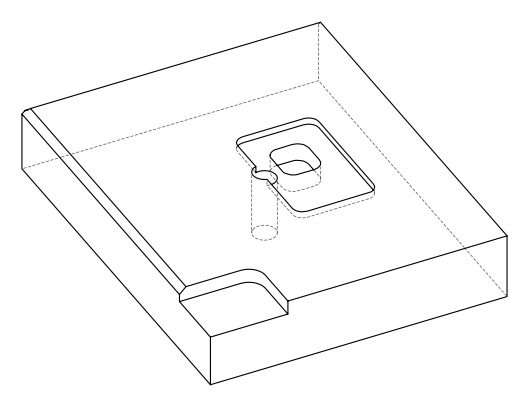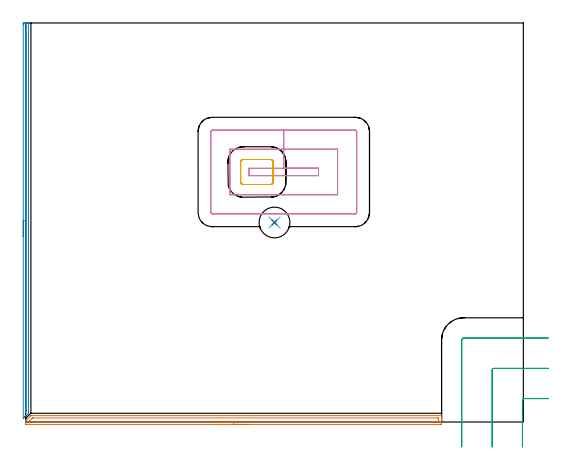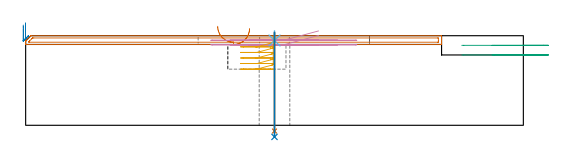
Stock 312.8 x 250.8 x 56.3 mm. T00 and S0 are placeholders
(PLAN: 8 operations, 5 tool changes, 14 min)
(1 AREA_MILL | FG_CHAMFER_SURFACE | UGT0205_001 | 4.36 min | 4010 mm3)
(2 AREA_MILL_1 | FG_CHAMFER_SURFACE_1 | UGT0205_001 | 4.1 min | 1343 mm3)
(3 MILL_CORNER_NOTCH_RECTANGULAR | CORNER_NOTCH_RECTANGULAR | UGT0201_109 | Follow Part, ap 6.35, ae 75% | 1.14 min | 40182 mm3)
(4 MILL_RECTANGULAR_POCKET | POCKET_RECTANGULAR_STRAIGHT | UGT0201_010 | Follow Part, ap 4, ae 75% | 2.59 min | 41791 mm3)
(5 MILL_RECTANGULAR_POCKET_1 | POCKET_RECTANGULAR_STRAIGHT_1 | UGT0201_010 | Follow Part, ap 4, ae 75% | 1.22 min | 16475 mm3)
(6 SPOT_DRILL | STEP1HOLE | NXT0321_9005460120000 | 0.05 min | 38 mm3)
(7 DRILL_THROUGH_HOLE_INTO_CENTER | STEP1HOLE | NXT0301_087 | 0.25 min | 5433 mm3)
(8 DRILL_TO_ENLARGE_THROUGH_HOLE | STEP1HOLE | UGT0301_260 | 0.26 min | 9864 mm3)
(TOOL UGT0205_001 | Chamfer Mill 20 x 3 x 45 deg. | D20 FL50 Z2)
(TOOL UGT0201_109 | End Mill 25.4 mm | D25.4 FL25 Z2)
(TOOL UGT0201_010 | End Mill 16 mm | D16 FL22 Z2)
(TOOL NXT0321_9005460120000 | NC Spot Drill, 142deg, 12mm, Carbide, Uncoated | D12 PA142 FL30 Z2)
(TOOL NXT0301_087 | Carbide Drill 11.6mm [860.1-1160-058A1-MM 2214] | D11.6 PA140 FL72 Z2)
(TOOL UGT0301_260 | Twist Drill 19.3 mm | D19.3 PA118 FL140 Z2)
(OP 1 AREA_MILL)
G17 G21 G94 G90
T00 M6
G54
G17 G0 G90 X140.7 Y-1.5 S1061 M3
G43 Z66.3 H0
Z60.8
G94 G1 X140.662 Z59.928 F250.
X140.548 Z59.064
X140.359 Z58.212
X140.097 Z57.38
X139.763 Z56.574
X139.36 Z55.8
X138.892 Z55.064
X138.36 Z54.372
X137.771 Z53.729
X137.128 Z53.14
X136.436 Z52.608
X135.7 Z52.14
X134.926 Z51.737
X134.12 Z51.403
X133.288 Z51.141
X132.436 Z50.952
X131.572 Z50.838
X130.7 Z50.8
X0.447 Y-1.499 Z50.801
X0.18 Y-1.496 Z50.804
X0.002 Y-1.491 Z50.805
X0. Y-1.324 Z50.972
Y-0.968 Z51.327
Y-0.254 Z52.045
Y0.363 Z52.662
Y0.45 Z52.75
X0.01 Y0.708 Z53.004
X0.255 Y0.956 Z53.254
X3.211 Y3.912 Z56.209
X3.295 Y3.994 Z56.294
X3.302 Y3.997 Z56.297
X3.309 Y4. Z56.3
X261.225
X261.39 Y4.004 Z56.295
X261.392 Y3.966 Z56.257
X261.4 Y3.572 Z55.872
Y3.295 Z55.594
Y2.581 Z54.876
Y1.337 Z53.634
Y-0.081 Z52.215
Y-0.703 Z51.593
X261.398 Y-0.968 Z51.328
X261.392 Y-1.491 Z50.805
X261.303 Y-1.494 Z50.803
X260.773 Y-1.5 Z50.8
X130.7
Y-0.086 Z52.214
X2.42
X2.01 Y-0.081 Z52.219
X2.008 Y0.125 Z52.425
X2.01 Y0.226 Z52.526
X2.047 Y0.285 Z52.585
X2.415 Y0.664 Z52.964
X2.486 Y0.736 Z53.036
X3.822 Y2.072 Z54.372
X4.203 Y2.453 Z54.753
X4.269 Y2.515 Z54.815
X4.343 Y2.581 Z54.881
X5.092 Y2.586 Z54.886
X258.98
X259.39 Y2.581 Z54.881
X259.398 Y2.171 Z54.471
X259.4 Y0.806 Z53.106
X259.398 Y0.397 Z52.697
X259.39 Y-0.081 Z52.219
X258.99 Y-0.086 Z52.214
X130.7
X129.828 Z52.252
X128.964 Z52.366
X128.112 Z52.555
X127.28 Z52.817
X126.474 Z53.151
X125.7 Z53.554
X124.964 Z54.023
X124.272 Z54.554
X123.629 Z55.143
X123.04 Z55.786
X122.508 Z56.478
X122.04 Z57.214
X121.637 Z57.988
X121.303 Z58.794
X121.041 Z59.626
X120.852 Z60.478
X120.738 Z61.343
X120.7 Z62.214
G0 Z66.3
M5
M2
(OP 2 AREA_MILL_1)
G17 G21 G94 G90
T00 M6
G54
G17 G0 G90 X-1.5 Y116.5 S1061 M3
G43 Z66.3 H0
Z63.
G94 G1 Y116.538 Z62.128 F250.
Y116.652 Z61.263
Y116.841 Z60.412
Y117.103 Z59.58
Y117.437 Z58.774
Y117.84 Z58.
Y118.308 Z57.264
Y118.84 Z56.572
Y119.429 Z55.929
Y120.072 Z55.34
Y120.764 Z54.808
Y121.5 Z54.34
Y122.274 Z53.937
Y123.08 Z53.603
Y123.912 Z53.341
Y124.763 Z53.152
Y125.628 Z53.038
Y126.5 Z53.
Y249.641
X-1.499 Y250.186 Z53.001
X-1.496 Y250.53
X-1.492 Y250.79 Z53.003
X-1.16 Y250.8 Z53.334
X-0.614 Z53.883
X-0.287 Z54.209
X0.26 Z54.756
X0.587 Z55.081
X1.546 Z56.045
X1.675 Y250.797 Z56.168
X1.797 Y250.79 Z56.288
X1.8 Y250.633 Z56.3
Y6.386
X1.793 Y5.5 Z56.293
X1.789 Y5.493 Z56.289
X1.46 Y5.159 Z55.957
X0.286 Y3.985 Z54.784
X0.15 Y3.848 Z54.646
X0.008 Y3.707 Z54.506
X-0.141 Y3.557 Z54.356
X-0.287 Y3.411 Z54.208
X-0.439 Y3.26 Z54.059
X-0.569 Y3.13 Z53.929
X-0.724 Y2.974 Z53.771
X-0.885 Y2.814 Z53.613
X-0.996 Y2.703 Z53.502
X-1.332 Y2.367 Z53.166
X-1.384 Y2.315 Z53.114
X-1.496 Y2.215 Z53.002
X-1.499 Y2.222 Z52.999
X-1.5 Y126.5 Z53.
X-0.086 Z54.414
X-0.085 Y248.4 Z54.415
X-0.084 Y248.641 Z54.416
X-0.081 Y248.761 Z54.419
X-0.079 Y248.785 Z54.421
X-0.071 Y248.79 Z54.429
X-0.045 Y248.793 Z54.455
X0.196 Y248.799 Z54.696
X0.339 Y248.797 Z54.839
X0.368 Y248.794 Z54.868
X0.377 Y248.79 Z54.877
X0.38 Y248.783 Z54.88
X0.383 Y248.749 Z54.883
X0.385 Y248.606 Z54.885
Y7.279
X0.384 Y7.073 Z54.884
X0.38 Y6.597 Z54.88
X0.378 Y6.54 Z54.878
X0.345 Y6.504 Z54.845
X0.234 Y6.386 Z54.734
X0.033 Y6.188 Z54.533
X-0.033 Y6.126 Z54.467
X-0.079 Y6.087 Z54.421
X-0.082 Y6.176 Z54.418
X-0.084 Y6.386 Z54.416
X-0.086 Y6.783 Z54.414
Y7.073
Y126.5
Y127.372 Z54.452
Y128.236 Z54.566
Y129.088 Z54.755
Y129.92 Z55.017
Y130.726 Z55.351
Y131.5 Z55.754
Y132.236 Z56.223
Y132.928 Z56.754
Y133.571 Z57.343
Y134.16 Z57.986
Y134.691 Z58.678
Y135.16 Z59.414
Y135.563 Z60.188
Y135.897 Z60.994
Y136.159 Z61.826
Y136.348 Z62.678
Y136.462 Z63.543
Y136.5 Z64.414
G0 Z66.3
M5
M2
(OP 3 MILL_CORNER_NOTCH_RECTANGULAR)
G17 G21 G94 G90
T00 M6
G54
G17 G0 G90 X328.5 Y14.7 S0 M3
G43 Z66.3 H0
Z50.25
G94 G1 X325.5 F250.
X313.465 F500.
G3 X312.2 Y13.435 R1.27
G1 Y-12.7
Y-15.7 F250.
G0 Z66.3
X328.5 Y33.75
Z50.25
G1 X325.5
X294.415 F500.
G3 X293.15 Y32.485 R1.27
G1 Y-12.7
Y-15.7 F250.
G0 Z66.3
X328.5 Y52.8
Z50.25
G1 X325.5
X275.365 F500.
G3 X274.1 Y51.535 R1.27
G1 Y-12.7
Y-15.7 F250.
G0 Z66.3
X328.5 Y14.7
Z44.2
G1 X325.5
X313.465 F500.
G3 X312.2 Y13.435 R1.27
G1 Y-12.7
Y-15.7 F250.
G0 Z66.3
X328.5 Y33.75
Z44.2
G1 X325.5
X294.415 F500.
G3 X293.15 Y32.485 R1.27
G1 Y-12.7
Y-15.7 F250.
G0 Z66.3
X328.5 Y52.8
Z44.2
G1 X325.5
X275.365 F500.
G3 X274.1 Y51.535 R1.27
G1 Y-12.7
Y-15.7 F250.
G0 Z66.3
M5
M2
(OP 4 MILL_RECTANGULAR_POCKET)
G17 G21 G94 G90
T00 M6
G54
G17 G0 G90 X184.082 Y159.5 S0 M3
G43 Z66.3 H0
Z59.3
G94 G1 X162.25 Z53.45 F250.
X140.4 F500.
Y154.8
X184.1
Y159.5
X162.25
Y171.5
X128.4
Y142.8
X147.108
X196.1
Y171.5
X162.25
Y183.5
X117.3
G3 X116.4 Y182.6 R0.9
G1 Y131.7
G3 X117.3 Y130.8 R0.9
G1 X207.2
G3 X208.1 Y131.7 R0.9
G1 Y182.6
G3 X207.2 Y183.5 R0.9
G1 X162.25
X161.25
G0 X184.082 Y159.5 Z56.45
G1 X162.25 Z50.6 F250.
X140.4 F500.
Y154.8
X184.1
Y159.5
X162.25
Y171.5
X128.4
Y142.8
X147.108
X196.1
Y171.5
X162.25
Y183.5
X117.3
G3 X116.4 Y182.6 R0.9
G1 Y131.7
G3 X117.3 Y130.8 R0.9
G1 X207.2
G3 X208.1 Y131.7 R0.9
G1 Y182.6
G3 X207.2 Y183.5 R0.9
G1 X162.25
X161.25
G0 Z66.3
M5
M2
(OP 5 MILL_RECTANGULAR_POCKET_1)
G17 G21 G94 G90
T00 M6
G54
G17 G0 G90 X155.443 Y150.29 S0 M3
G43 Z66.3 H0
Z55.8
G94 G1 X155.539 Y150.53 Z55.731 F250.
X155.6 Y150.87 Z55.638
Y163.43 Z52.273
X155.563 Y163.676 Z52.206
X155.491 Y163.914 Z52.14
X155.379 Y164.149 Z52.07
X155.186 Y164.419 Z51.981
X154.946 Y164.647 Z51.892
X154.666 Y164.823 Z51.803
X154.357 Y164.943 Z51.715
X154.03 Y165. Z51.626
X145.35 Z49.3
X136.8 F500.
G3 X135.1 Y163.3 R1.7
G1 Y151.
G3 X136.8 Y149.3 R1.7
G1 X153.9
G3 X155.6 Y151. R1.7
G1 Y163.3
G3 X153.9 Y165. R1.7
G1 X145.35
X144.35
G0 X155.443 Y150.29 Z52.3
G1 X155.539 Y150.53 Z52.231 F250.
X155.6 Y150.87 Z52.138
Y163.43 Z48.773
X155.563 Y163.676 Z48.706
X155.491 Y163.914 Z48.64
X155.379 Y164.149 Z48.57
X155.186 Y164.419 Z48.481
X154.946 Y164.647 Z48.392
X154.666 Y164.823 Z48.303
X154.357 Y164.943 Z48.215
X154.03 Y165. Z48.126
X145.35 Z45.8
X136.8 F500.
G3 X135.1 Y163.3 R1.7
G1 Y151.
G3 X136.8 Y149.3 R1.7
G1 X153.9
G3 X155.6 Y151. R1.7
G1 Y163.3
G3 X153.9 Y165. R1.7
G1 X145.35
X144.35
G0 X155.443 Y150.29 Z48.8
G1 X155.539 Y150.53 Z48.731 F250.
X155.6 Y150.87 Z48.638
Y163.43 Z45.273
X155.563 Y163.676 Z45.206
X155.491 Y163.914 Z45.14
X155.379 Y164.149 Z45.07
X155.186 Y164.419 Z44.981
X154.946 Y164.647 Z44.892
X154.666 Y164.823 Z44.803
X154.357 Y164.943 Z44.715
X154.03 Y165. Z44.626
X145.35 Z42.3
X136.8 F500.
G3 X135.1 Y163.3 R1.7
G1 Y151.
G3 X136.8 Y149.3 R1.7
G1 X153.9
G3 X155.6 Y151. R1.7
G1 Y163.3
G3 X153.9 Y165. R1.7
G1 X145.35
X144.35
G0 X155.443 Y150.29 Z45.3
G1 X155.539 Y150.53 Z45.231 F250.
X155.6 Y150.87 Z45.138
Y163.43 Z41.773
X155.563 Y163.676 Z41.706
X155.491 Y163.914 Z41.64
X155.379 Y164.149 Z41.57
X155.186 Y164.419 Z41.481
X154.946 Y164.647 Z41.392
X154.666 Y164.823 Z41.303
X154.357 Y164.943 Z41.215
X154.03 Y165. Z41.126
X145.35 Z38.8
X136.8 F500.
G3 X135.1 Y163.3 R1.7
G1 Y151.
G3 X136.8 Y149.3 R1.7
G1 X153.9
G3 X155.6 Y151. R1.7
G1 Y163.3
G3 X153.9 Y165. R1.7
G1 X145.35
X144.35
G0 X155.443 Y150.29 Z41.8
G1 X155.539 Y150.53 Z41.731 F250.
X155.6 Y150.87 Z41.638
Y163.43 Z38.273
X155.563 Y163.676 Z38.206
X155.491 Y163.914 Z38.14
X155.379 Y164.149 Z38.07
X155.186 Y164.419 Z37.981
X154.946 Y164.647 Z37.892
X154.666 Y164.823 Z37.803
X154.357 Y164.943 Z37.715
X154.03 Y165. Z37.626
X145.35 Z35.3
X136.8 F500.
G3 X135.1 Y163.3 R1.7
G1 Y151.
G3 X136.8 Y149.3 R1.7
G1 X153.9
G3 X155.6 Y151. R1.7
G1 Y163.3
G3 X153.9 Y165. R1.7
G1 X145.35
X144.35
G0 Z66.3
M5
M2
(OP 6 SPOT_DRILL)
G17 G21 G94 G90
T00 M6
G54
G17 G0 G90 X156.4 Y125.4 S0 M3
G43 Z66.3 H0
G94 G81 G98 Z53.3 F250. R59.3
G80
M5
M2
(OP 7 DRILL_THROUGH_HOLE_INTO_CENTER)
G17 G21 G94 G90
T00 M6
G54
G17 G0 G90 X156.4 Y125.4 S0 M3
G43 Z66.3 H1
G94 G73 G98 Z-3.611 F250. Q9.985 R58.3
G80
M5
M2
(OP 8 DRILL_TO_ENLARGE_THROUGH_HOLE)
G17 G21 G94 G90
T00 M6
G54
G17 G0 G90 X156.4 Y125.4 S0 M3
G43 Z66.3 H0
G94 G73 G98 Z-7.298 F250. Q15.9 R58.3
G80
M5
M2
